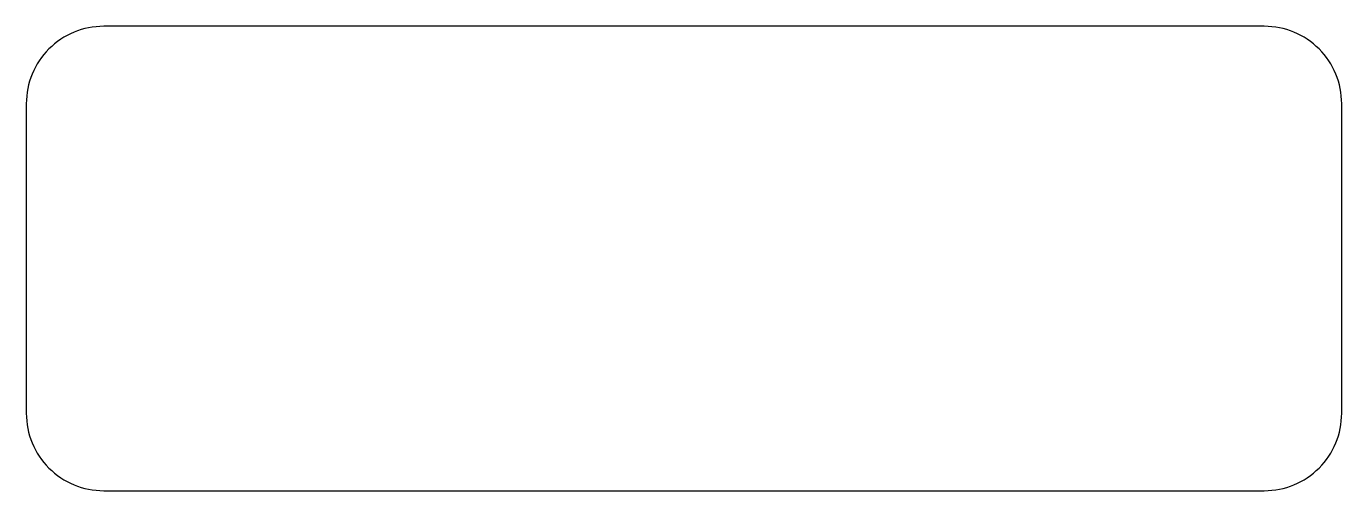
# Model space of a CAD drawing. Header units: millimetres. Extents: x 42.5 to 127.5, y 0 to 30.
import ezdxf

# ---------------------------------------------------------------- set-up
doc = ezdxf.new("R2010")
doc.units = ezdxf.units.MM
doc.layers.get('0').update_dxf_attribs({"linetype": 'CONTINUOUS'})

msp = doc.modelspace()

# ---------------------------------------------------------------- linework, layer by layer
msp.add_lwpolyline([(42.5, 5, 0.414214), (47.5, 0), (122.5, 0, 0.414214), (127.5, 5), (127.5, 25, 0.414214), (122.5, 30), (47.5, 30, 0.414214), (42.5, 25)], format="xyb", close=True)

doc.saveas('drawing.dxf')
